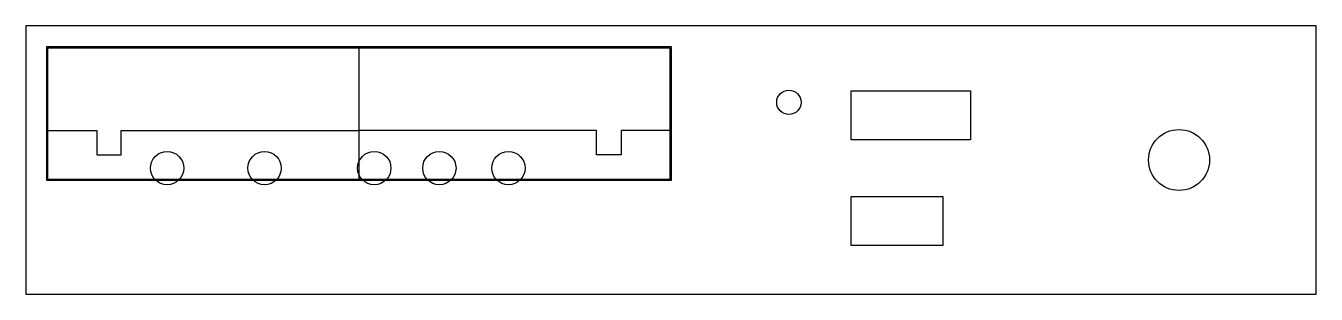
# Model space of a CAD drawing. Header units: millimetres. Extents: x -79 to 79, y -17 to 17.
import ezdxf

# ---------------------------------------------------------------- set-up
doc = ezdxf.new("R2010")
doc.units = ezdxf.units.MM
doc.layers.get('0').update_dxf_attribs({"linetype": 'CONTINUOUS'})

msp = doc.modelspace()

# ---------------------------------------------------------------- linework, layer by layer
for p, q in [((-38.4, 13.82), (-38.4, -2.38)), ((-76.65, 3.62), (-70.65, 3.62)), ((-70.65, 3.62), (-70.65, 0.62)), ((-67.65, 0.62), (-67.65, 3.62)), ((-67.65, 3.62), (-38.4, 3.62)), ((-9.15, 3.62), (-38.4, 3.62)), ((-9.15, 0.62), (-9.15, 3.62)), ((-0.15, 3.62), (-6.15, 3.62)), ((-6.15, 3.62), (-6.15, 0.62)), ((-70.65, 0.62), (-67.65, 0.62)), ((-6.15, 0.62), (-9.15, 0.62))]:
    msp.add_line(p, q)
for points in [[(-79.38, -16.51), (79.37, -16.51), (79.37, 16.51), (-79.38, 16.51)], [(-76.8, -2.53), (-76.8, 13.97), (0, 13.97), (0, -2.53)], [(-0.15, -2.38), (-76.65, -2.38), (-76.65, 13.82), (-0.15, 13.82)], [(22.15, 2.5), (22.15, 8.5), (36.85, 8.5), (36.85, 2.5)], [(22.15, -4.5), (33.45, -4.5), (33.45, -10.5), (22.15, -10.5)]]:
    msp.add_lwpolyline(points, close=True)
for centre, radius in [((14.5, 7.1), 1.5), ((62.5, 0), 3.75), ((-62, -1), 2.05), ((-50, -1), 2.05), ((-36.5, -1), 2.05), ((-28.5, -1), 2.05), ((-20, -1), 2.05)]:
    msp.add_circle(centre, radius)

doc.saveas('drawing.dxf')
